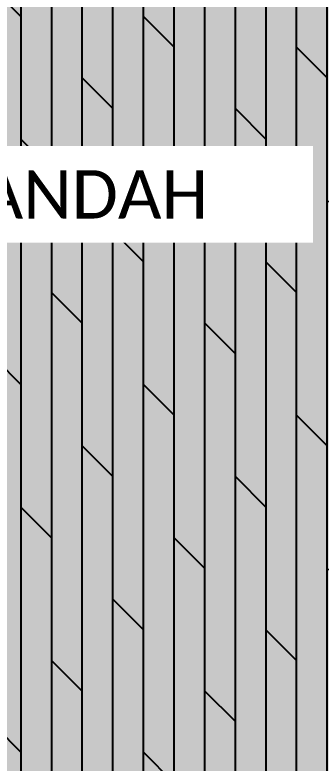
# Model space of a CAD drawing. Header units: millimetres. Extents: x -620 to 17580, y -3355 to 14690.
# Drawn here: x 12990 to 13624, y 9631 to 11181 of the extents above; entities that cross this region are included whole.
import ezdxf

# ---------------------------------------------------------------- set-up
doc = ezdxf.new("R2010")
doc.units = ezdxf.units.MM
doc.header["$LTSCALE"] = 150
doc.linetypes.add('DASHED', pattern=[0.75, 0.5, -0.25])
doc.layers.add('ad-Secondary Roof', color=6, linetype='Continuous', true_color=0xff00ff)
doc.layers.add('ad-Verandah', color=7, linetype='Continuous', true_color=0xa57c52)
doc.layers.add('ad-Text main', color=7, linetype='Continuous')
doc.styles.get("Standard").update_dxf_attribs({"font": 'calibril.ttf'})

# ---------------------------------------------------------------- blocks, each defined once
blk = doc.blocks.new('zw$3849')
at = {"layer": 'ad-Text main', "insert": (12845.7, 10808.6), "char_height": 100, "width": 1424.195, "attachment_point": 5, "bg_fill": 2}
blk.add_mtext("\\pxqj;5' WIDE VERANDAH", dxfattribs=at)
blk = doc.blocks.new('1625E_Roof Plan')
at = {"layer": 'ad-Secondary Roof', "linetype": 'DASHED', "ltscale": 2, "const_width": 40}
blk.add_lwpolyline([(13950, 14220), (13138.3, 11207.5), (13950, 8195)], close=True, dxfattribs=at)
blk = doc.blocks.new('zw$3055')
at = {"layer": 'ad-Verandah', "transparency": 33554559}
h = blk.add_hatch(color=256, dxfattribs=at)
h.dxf.hatch_style = 1
h.paths.add_polyline_path([(12120, 0), (13640, 0), (13640, -4975), (12120, -4975)])
at = {"layer": 'ad-Verandah', "transparency": 33554687}
h = blk.add_hatch(dxfattribs=at)
h.set_pattern_fill('DOLMIT', color=256, scale=10, angle=270)
h.set_pattern_definition([(270, (-442546.75, 133732.39), (63.5, -1e-14), []), (315, (-442546.75, 133732.4), (126.999913, 126.999913), [89.80256, -179.60512])])
h.paths.add_polyline_path([(12120, 0), (13640, 0), (13640, -4975), (12120, -4975)])

msp = doc.modelspace()

# ---------------------------------------------------------------- block references
at = {"layer": 'ad-Verandah'}
msp.add_blockref('zw$3055', (0, 13620), dxfattribs=at)

# ---------------------------------------------------------------- next in the draw order: block references
msp.add_blockref('1625E_Roof Plan', (0, 0))

# ---------------------------------------------------------------- next in the draw order: block references
at = {"layer": 'ad-Text main'}
msp.add_blockref('zw$3849', (0, 0), dxfattribs=at)

doc.saveas('drawing.dxf')
